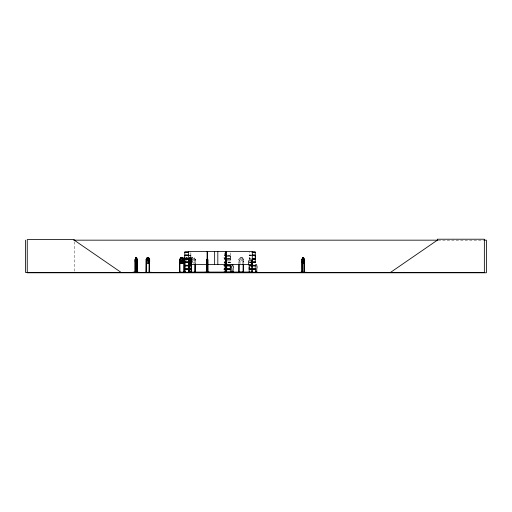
<?xml version="1.0" encoding="UTF-8"?>
<svg xmlns="http://www.w3.org/2000/svg" width="512" height="512" viewBox="0 0 512 512"><rect width="100%" height="100%" fill="white"/><g stroke="black" fill="none" stroke-linecap="round" stroke-linejoin="round"><path stroke-width="0.38" stroke-dasharray="2.56 1.92" d="M190.874 257.126L190.874 255.059L189.35 255.027M224.192 257.126C224.704 261.158 223.059 255.251 224.563 255.418M249.178 257.126L249.178 258.643L249.146 255.45L251.424 255.418M191.392 259.373L190.906 259.309M190.874 265.286L190.886 258.733L190.227 260.019M224.602 255.027L224.192 255.078L224.192 252.314M251.437 255.027L249.178 255.078L249.178 252.314M190.899 259.398L192.403 257.357L193.914 257.357L195.392 259.43L195.392 261.498L193.888 263.565L192.384 263.565L190.899 261.498L192.429 263.514M224.192 263.93L224.128 258.861L224.602 258.624M230.362 255.341L227.238 255.027M191.245 259.322L191.36 264.051M238.765 259.469L239.251 259.309L239.206 263.302M190.912 262.387L189.99 262.4M224.134 262.17L224.595 262.381M228.032 262.387L230.362 262.189L228.032 262.125M190.08 262.246L190.758 257.376L191.616 259.45L191.616 261.517L190.714 263.584M224.192 255.078L224.563 255.232M249.178 255.078L251.424 255.232M189.907 259.469L190.182 257.702M190.931 258.989L190.016 259.021M189.536 263.533L191.021 263.584L192.506 261.517L192.435 259.45L192.909 257.683L193.395 257.683L193.888 260.358L193.395 261.158L192.435 260.358M250.682 258.835L249.133 258.835L250.701 258.624M224.154 258.816L224.563 258.835M190.931 255.392L189.376 255.418M189.997 261.178L190.483 261.178L190.746 260.378L190.464 257.702L189.997 257.702L189.523 259.469L189.907 257.434L189.344 258.79M185.869 259.469L186.598 257.434L188.058 257.434M190.739 262.246L191.699 261.018L192.429 257.414L190.97 259.45L190.963 264.051M249.139 258.816L249.178 259.232L250.701 259.232M188.992 259.45L189.888 257.376M190.701 263.533L191.616 261.517M230.342 262.234L228.026 262.246M190.605 262.246L191.162 261.018M190.483 261.178L190.976 260.378M185.44 258.931L186.573 257.376L188.083 257.376M191.002 263.584L192.48 261.517L192.506 259.45L191.002 257.376M189.978 262.272L190.912 262.125M190.899 258.784L191.258 258.822L190.47 260.326L191.213 261.971L190.208 260.627M194.97 259.424L194.842 264.051M224.173 262.253L224.608 262.246M243.149 259.443L243.558 259.469M438.15 240.166L483.238 240.166M189.376 255.232L190.925 255.232M227.238 255.232L230.33 255.219M189.35 255.629L190.88 255.629L190.88 258.714M224.192 255.61L224.602 255.629M249.178 255.629L251.437 255.629M189.491 257.376L191.021 257.376M189.517 257.434L190.995 257.434L191.699 259.469M241.965 257.434L240.358 257.434L239.552 259.469L239.552 261.018L240.634 262.246L241.702 262.246L242.758 261.018L242.758 259.469L241.965 257.434L243.571 259.469L243.622 261.517L241.99 263.584L240.333 263.584L238.701 261.517M187.059 257.702L187.565 257.702M189.984 258.624L190.88 258.624M227.238 258.624L229.882 258.624M190.016 258.835L190.925 258.835M227.238 258.835L229.92 258.835M224.16 259.053L224.563 259.021M227.238 259.021L229.92 259.021M249.139 259.034L250.682 259.021M189.984 259.232L190.88 259.232M224.186 259.232L224.602 259.232M194.842 259.45L195.392 259.43L195.315 264.051L195.245 259.45M189.971 262.042L190.874 262.042L189.99 262.125M224.614 262.042L224.192 262.042L224.595 262.118M228.026 262.042L230.285 262.042L230.285 265.286M250.707 262.042L249.587 262.042L250.694 262.125M249.581 262.278L250.707 262.246M249.581 262.4L250.694 262.387M189.971 262.573L190.874 262.573M224.192 262.573L224.614 262.573M228.026 262.573L230.285 262.573M249.587 262.573L250.707 262.573M228.403 271.302L228.902 271.302M243.136 259.302L243.117 263.302M191.309 259.302L191.29 264.051M191.699 260.998L192.678 262.227L193.651 262.227L194.611 260.998L193.888 257.414M186.605 260.378L187.078 261.178M190.714 257.376L191.616 259.45L191.149 259.469L191.149 263.302M190.483 257.702L190.976 259.469M190.746 257.434L191.162 259.469M230.285 255.027L230.291 252.858M190.874 255.027L190.88 252.134M243.558 263.302L243.571 259.469L241.99 257.376L240.333 257.376L238.701 259.45L238.765 263.302M191.526 259.469L191.526 263.302M74.253 241.741L74.253 271.725M240.883 257.702L240.365 260.378L240.883 261.178L241.421 261.178L241.965 259.469L241.421 257.702L240.883 257.702"/><path stroke-width="0.77" d="M188.614 258.624L184.774 258.624L184.781 257.126M230.285 267.392L230.285 265.888L224.186 265.888M255.277 268.89L249.171 268.89L249.178 267.392M255.27 257.126L255.27 255.629L252.224 255.629M204.813 272.269L209.709 272.25M137.037 259.36L136.934 272.512M302.112 259.373L302.112 272.512L302.042 272.038M304.499 272.038L304.051 272.038L304.07 272.512L304.032 259.283L304.461 259.469L304.48 272.512M146.592 259.392L146.566 272.512M149.389 259.373L149.254 272.512M135.891 259.469L136.102 257.702L136.538 259.469M135.891 257.434L135.565 261.018L136 262.246L136.429 262.246L136.858 259.469L136.538 257.434L135.84 257.434M139.315 272.512L132.838 272.269L139.328 272.269M132.832 272.474L139.424 272.506M137.21 272.506L137.21 259.45L136.55 257.376L135.834 257.376L135.194 259.469L135.206 272.512L135.226 272.038M302.266 259.469L302.669 257.434L303.514 257.434M179.539 272.512L179.488 259.469L179.955 259.347M147.75 257.702L147.379 260.378L148.128 261.178L148.512 259.469L148.128 257.702L147.712 257.702M299.834 272.269L306.547 272.269M136.538 260.378L136.32 261.178L135.891 260.378M147.379 257.434L146.81 261.018L147.571 262.246L148.326 262.246L149.075 261.018L148.512 257.434L147.341 257.434L146.24 259.469L146.285 272.512L146.406 259.469M146.566 259.462L146.093 259.469M144.358 272.474L151.334 272.269M181.075 259.469L181.6 257.702L182.131 257.702L182.675 260.378L182.131 261.178L181.6 261.178L181.075 260.378M136.499 263.584L137.133 261.498M135.219 259.45L135.219 261.517L135.878 263.584L136.55 263.584L137.21 261.517M183.994 272.269L196.346 272.493M302.701 257.376L301.862 259.469L301.92 272.512M302.656 263.584L303.533 263.584L304.32 261.498L304.275 259.469M303.533 263.584L304.346 261.517M183.904 259.418L184.282 259.469M179.386 272.448L179.981 272.038M225.92 272.486L225.894 251.539L188.653 251.539L188.653 272.512M225.459 259.469L226.016 259.469L226.054 272.512L226.176 272.038M238.675 272.474L238.765 264.07M146.566 272.038L146.048 272.038L146.061 272.512L146.17 259.45L147.36 257.376L148.531 257.376M148.474 263.533L149.683 261.517L149.651 259.45L148.493 257.376M148.493 263.584L149.683 261.517M181.043 257.376L179.411 259.45L179.411 261.517L181.043 263.584L182.701 263.584L184.333 261.517L184.333 259.45L182.701 257.376L181.043 257.376L181.043 263.584M182.675 263.533L184.282 261.498M227.763 272.474L228.096 272.243M227.674 272.243L228.282 272.499M228.166 272.512L227.744 272.371M229.466 272.429L229.037 272.435L229.408 272.256M231.968 272.512L231.539 272.512M231.942 272.435L231.546 272.429L233.274 272.429M251.386 272.102C251.053 272.698 252.013 272.71 251.93 272.038M251.808 272.371L251.392 272.371L251.789 272.435M252.653 272.486L253.133 272.435L252.698 272.512M253.069 272.256L252.794 272.506M255.411 272.256C254.694 271.386 255.859 273.005 255.386 272.499M255.61 272.371L255.206 272.256M256.787 272.256C256.928 271.245 257.037 273.12 256.589 272.435M232.179 264.467L231.91 266.118A1.088 1.088 0 0 0 231.686 267.827L231.91 272.019L232.998 272.019L233.222 267.827A1.088 1.088 0 0 0 232.998 266.118L232.723 264.467M390.362 272.512L437.363 240.166L437.363 239.213L484.358 239.213L484.358 272.512L25.6 272.512L25.6 240.166M183.802 272.48L183.795 259.296M231.974 272.435L231.654 272.512L231.642 271.802M233.197 272.435L233.274 271.802L233.402 272.499M256.506 272.512L256.922 272.429L249.171 272.39L249.171 269.491L255.277 269.491M179.91 259.443L179.981 272.512M73.651 240.166L437.606 240.166M484 240.166L486.4 240.166L486.4 272.787L27.251 272.787L27.251 239.552L74.253 239.552L74.253 240.166L121.248 272.512M184.768 252.013L188.621 252.013M225.709 252.013L226.451 252.006M252.224 252.013L255.283 252.013M188.621 252.128L184.768 252.128L184.781 255.027L188.614 255.027M225.709 252.128L226.451 252.128M252.141 252.154L255.283 252.122L255.27 255.027L252.224 255.027M184.781 252.314L188.614 252.314M225.715 252.314L226.458 252.314M252.102 252.314L255.27 252.314M225.715 255.027L226.451 255.027M184.73 255.232L188.627 255.232M225.696 255.232L226.438 255.232M252.224 255.232L255.322 255.232M184.73 255.418L188.627 255.418M225.696 255.418L226.438 255.418M252.224 255.418L255.322 255.418M188.614 255.629L184.774 255.629L184.774 258.624M225.715 255.629L226.451 255.629M226.253 256.134L230.605 256.134L230.605 259.936L226.253 259.936M302.656 257.376L303.533 257.376L304.346 259.45L304.307 272.512M303.245 257.702L302.669 259.469L302.931 261.178L303.469 260.378L303.2 257.702M225.715 258.624L226.451 258.624M252.224 258.624L255.277 258.624L255.277 255.629M184.73 258.835L188.627 258.835M225.696 258.835L226.438 258.835M252.224 258.835L255.322 258.835M184.73 259.021L188.627 259.021M225.696 259.021L226.438 259.021M252.224 259.021L255.322 259.021M184.774 259.232L188.614 259.232M225.715 259.232L226.451 259.232M252.224 259.232L255.277 259.232L255.277 262.118L252.224 262.118L255.27 262.042M185.094 259.45L185.062 272.512L185.094 272.038M301.882 259.45L302.285 259.469L302.317 272.474M304.301 259.45L303.482 257.376M135.418 259.469L135.027 259.469L135.027 272.512M136.954 259.469L136.499 257.376M188.653 259.469L189.082 259.469L189.133 272.512M226.221 259.469L226.662 259.469L226.714 272.512M252.32 259.469L251.878 259.469L251.827 272.512M146.24 261.498L147.36 263.584L148.531 263.584M301.914 261.498L302.701 263.584M226.458 262.042L225.715 262.042L226.451 262.125M184.768 262.278L188.621 262.278M225.709 262.246L226.451 262.272M252.224 262.24L255.283 262.246M184.768 262.4L188.621 262.387M225.709 262.4L226.451 262.387M252.224 262.387L255.283 262.4M184.781 262.573L188.614 262.573M225.715 262.573L226.458 262.573M252.102 262.573L255.27 262.573M188.653 264.589L207.104 264.589M207.443 264.589L225.894 264.589M226.221 264.589L252.32 264.589M184.774 265.286L188.614 265.286M189.35 265.286L190.778 265.286M224.186 265.286L230.291 265.286M249.171 265.286L255.277 265.286M184.73 265.498L188.627 265.498M189.376 265.498L190.816 265.498M224.147 265.498L230.336 265.498M249.133 265.498L255.322 265.498M184.73 265.683L188.627 265.683M189.376 265.683L190.816 265.683M224.147 265.683L230.336 265.683M249.133 265.683L255.322 265.683M184.774 265.888L188.614 265.888M189.35 265.888L190.778 265.888M255.277 265.888L249.171 265.888L249.171 268.89M184.774 268.89L188.614 268.89M189.35 268.89L190.778 268.89M224.186 268.89L230.291 268.89L230.291 265.888M184.73 269.094L188.627 269.094M189.376 269.094L190.816 269.094M224.147 269.094L230.336 269.094M249.133 269.094L255.322 269.094M184.73 269.28L188.627 269.28M189.376 269.28L190.816 269.28M224.147 269.28L230.336 269.28M249.133 269.28L255.322 269.28M184.774 269.491L188.614 269.491M189.35 269.491L190.778 269.491M224.186 269.491L230.291 269.491L230.291 272.384L223.834 272.243L229.709 272.512M232.71 271.302L232.71 272.256L232.71 271.302L232.211 271.302L232.211 272.256M195.36 272.019L194.797 272.019L194.797 272.493M134.989 272.038L135.405 272.038M136.762 272.038L137.178 272.038M149.126 272.038L149.645 272.038M183.789 272.038L184.346 272.448M301.875 272.038L302.33 272.038M179.981 272.173L183.789 272.173M239.258 272.173L243.066 272.173M251.885 272.166L252.608 272.166M255.686 272.166L256.416 272.166M230.285 272.301L223.885 272.48M231.546 272.256L233.222 272.256M249.178 272.301L256.87 272.256M194.362 272.461L196.595 272.486M252.454 272.48L252.371 272.038L188.429 272.109L188.403 272.512M188.698 272.48L188.666 272.038M189.421 272.474L189.414 272.038M256.915 272.506L256.915 271.802M256.736 272.499L256.64 272.499M179.462 261.498L181.069 263.533M148.474 257.434L149.683 259.45L149.171 259.469L149.133 272.512M302.266 261.018L302.803 262.246L303.341 262.246L303.866 261.018L303.469 257.434M189.536 272.486L189.53 272.038M304.243 262.534L304.218 272.512M302.163 272.038L302.163 272.512M256.358 272.256L256.358 271.302L255.859 271.302L255.859 272.256M252.218 272.102L252.218 272.512L252.32 251.539L226.221 251.539L226.272 272.512M251.955 264.582L251.955 260.774L248.557 260.774L248.557 264.582M243.61 272.038L243.61 272.512M243.558 264.07L243.507 272.512M243.168 272.038L243.168 272.512M243.117 264.07L243.066 272.512M239.258 272.038L239.258 272.512M239.206 264.07L239.206 272.512M238.816 272.038L238.816 272.512M232.89 272.512L230.854 272.512M232.512 272.243L232.429 272.102M231.757 272.256L231.635 271.802L231.59 272.371M226.611 272.038L226.611 272.512M225.824 272.038L225.843 272.512M225.709 259.469L225.67 272.512M225.587 259.469L225.581 272.512M225.459 251.539L225.459 272.512M225.408 272.038L225.389 272.512M225.267 264.179L225.318 272.512M225.146 264.179L225.229 272.512M225.107 272.038L225.107 272.512M217.818 251.539L217.818 264.589M214.643 251.539L214.643 264.589M207.91 272.512L207.872 259.469L206.79 259.469L206.874 272.512L206.912 259.469M207.75 259.469L207.789 272.512M207.68 272.038L207.699 272.512M207.565 259.469L207.635 272.512M207.443 251.539L207.443 272.512M207.398 272.038L207.341 272.512M207.226 259.469L207.226 272.512L207.123 272.038M207.104 251.539L207.034 272.512M206.752 272.038L206.752 272.512M195.36 272.493L195.315 264.819L195.174 272.493M194.982 272.019L194.97 272.493M194.912 264.819L194.867 272.493M191.546 272.038L191.578 272.512M191.526 264.07L191.533 272.512M191.386 264.07L191.411 272.512M191.296 264.07L191.27 272.512M191.149 264.07L191.162 272.512M191.027 272.019L191.002 272.512M190.925 272.019L190.918 272.493L190.842 272.019M189.344 272.038L189.402 272.512M189.248 264.07L189.21 272.512M189.018 264.07L188.998 272.512L188.966 259.469M188.768 259.469L188.806 272.512M185.581 272.173L185.581 272.512M185.498 272.038L185.51 272.512M185.408 272.038L185.395 272.512M185.19 272.038L185.197 272.512M184.282 259.469L184.23 272.512M183.891 272.038L183.885 272.512M182.701 257.376L182.701 263.584M179.878 272.038L179.878 272.512M149.638 272.038L149.638 272.512M149.6 259.469L149.517 272.512M149.485 259.469L149.427 272.512M149.363 272.038L149.344 272.512M146.445 272.038L146.445 272.512M136.915 272.038L136.915 272.512M136.8 261.766L136.781 272.512M136.55 257.376L136.55 263.584M135.878 257.376L135.878 263.584M135.398 259.296L135.386 272.512M255.162 267.603A1.088 1.088 0 0 0 255.334 267.827L255.558 272.019L256.646 272.019L256.87 267.827A1.088 1.088 0 0 0 256.646 266.118C257.638 263.974 254.566 263.974 255.558 266.118A1.088 1.088 0 0 0 255.162 266.515M181.069 257.434L180.262 259.469L180.262 261.018L181.344 262.246L182.413 262.246L183.469 261.018L183.469 259.469L182.675 257.434L181.069 257.434M188.614 262.042L184.781 262.042L188.621 262.118"/></g></svg>
